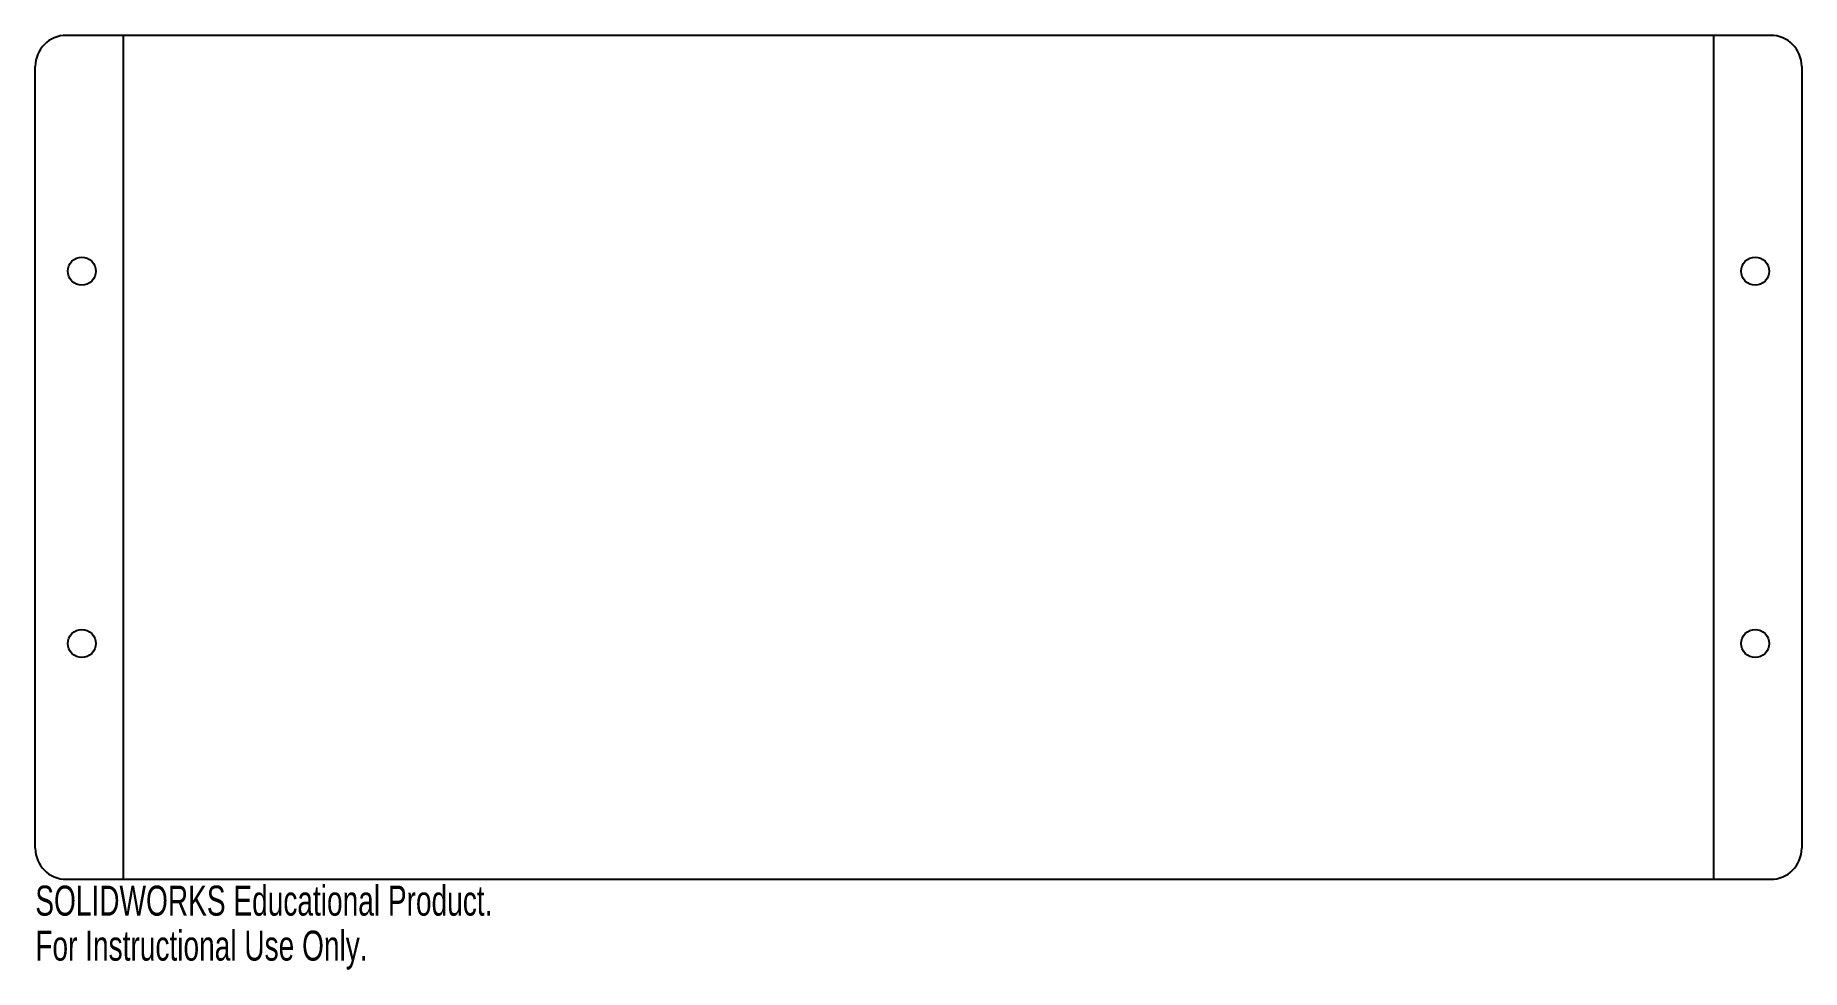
# Model space of a CAD drawing. Header units: millimetres. Extents: x -14 to 270, y -15 to 136.
import ezdxf

# ---------------------------------------------------------------- set-up
doc = ezdxf.new("R2010")
doc.units = ezdxf.units.MM
doc.styles.add('SLDTEXTSTYLE0', font='TXT', dxfattribs={"width": 0.7})

msp = doc.modelspace()

# ---------------------------------------------------------------- linework, layer by layer
at = {"color": 7, "linetype": 'Continuous', "lineweight": 25}
for p, q in [((265.36, 136), (-9.36, 136)), ((-14.36, 5), (-14.36, 131)), ((270.36, 131), (270.36, 5)), ((-9.36, 0), (265.36, 0))]:
    msp.add_line(p, q, dxfattribs=at)
at = {"color": 7, "linetype": 'Continuous'}
for p, q in [((-0.18, 136), (-0.18, 0)), ((256.18, 0), (256.18, 136))]:
    msp.add_line(p, q, dxfattribs=at)
at = {"color": 7, "linetype": 'Continuous', "lineweight": 25}
for centre in [(-6.86, 98), (262.86, 98), (-6.86, 38), (262.86, 38)]:
    msp.add_circle(centre, 2.25, dxfattribs=at)
for centre, start, end in [((-9.36, 131), 90, 180), ((265.36, 131), 0, 90), ((-9.36, 5), 180, 270), ((265.36, 5), 270, 0)]:
    msp.add_arc(centre, 5, start, end, dxfattribs=at)

# ---------------------------------------------------------------- texts
at = {"color": 7, "linetype": 'Continuous', "char_height": 4.8336, "attachment_point": 1, "style": 'SLDTEXTSTYLE0'}
for s, insert in [('SOLIDWORKS Educational Product.', (-14.36, -1.02)), ('For Instructional Use Only.', (-14.36, -8.27))]:
    msp.add_mtext(s, dxfattribs=dict(at, insert=insert))

doc.saveas('drawing.dxf')
